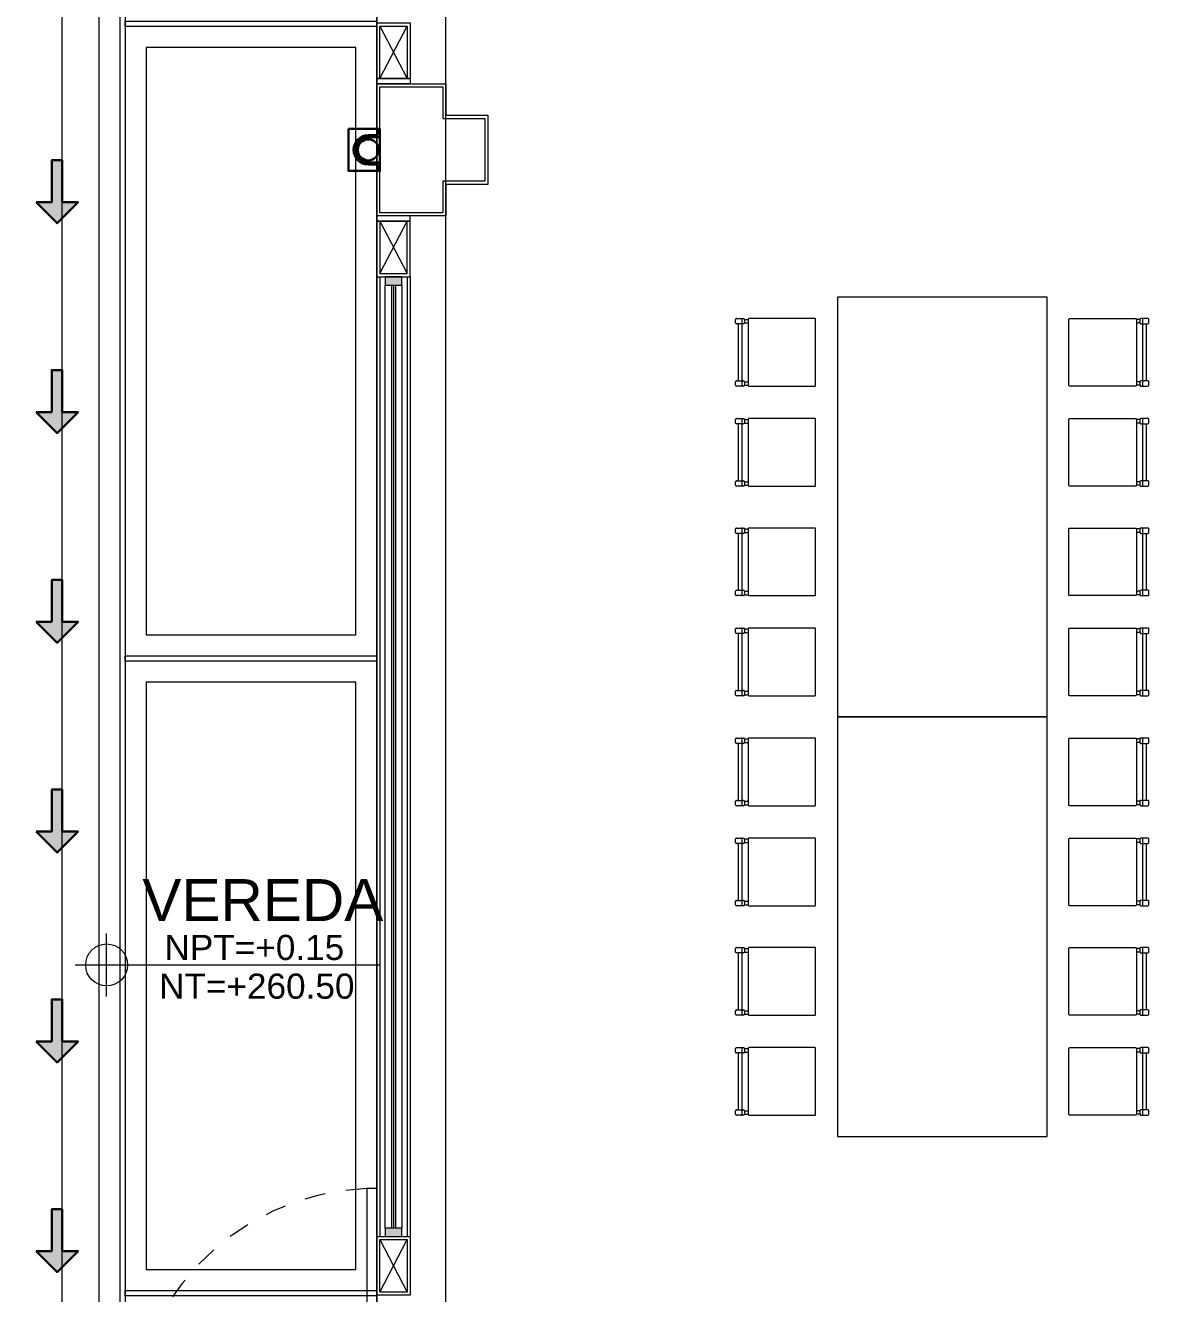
# Model space of a CAD drawing. Header units: metres. Extents: x 349075 to 349285, y 9281902 to 9282050.
# Drawn here: x 349133.6 to 349139.07, y 9281969.99 to 9281976.03 of the extents above; entities that cross this region are included whole.
import ezdxf

# ---------------------------------------------------------------- set-up
doc = ezdxf.new("R2010")
doc.units = ezdxf.units.M
doc.header["$LTSCALE"] = 0.25
doc.linetypes.add('ACAD_ISO03W100', pattern=[30, 12, -18])
doc.linetypes.add('HIDDEN', pattern=[0.375, 0.25, -0.125])
for name, color, linetype, lineweight in [('.', 7, 'Continuous', 0), ('0_ CUNETAS', 151, 'Continuous', 5), ('0_VANOS', 30, 'Continuous', 9), ('ARQ-FONDO', 253, 'CONTINUOUS', 9), ('CUNETAS-RED', 5, 'CONTINUOUS', 18)]:
    doc.layers.add(name, color=color, linetype=linetype, lineweight=lineweight)
doc.styles.add('Arial_1', font='arial.ttf', dxfattribs={"height": 0.15})

# ---------------------------------------------------------------- blocks, each defined once
blk = doc.blocks.new('*U3844')
at = {"layer": '.', "lineweight": 30}
h = blk.add_hatch(color=1, dxfattribs=at)
h.dxf.hatch_style = 1
h.paths.add_polyline_path([(-0.025, -0.05), (-0.1, -0.05), (0, -0.15), (0.1, -0.05), (0.025, -0.05), (0.025, 0.15), (-0.025, 0.15)])
at = {"layer": '0_ CUNETAS', "color": 1, "lineweight": 30}
blk.add_lwpolyline([(-0.1, -0.05), (-0.025, -0.05), (-0.025, 0.15), (0.025, 0.15), (0.025, -0.05), (0.1, -0.05), (0, -0.15)], close=True, dxfattribs=at)
blk = doc.blocks.new('*U3817')
at = {"layer": '0_ CUNETAS', "color": 0, "linetype": 'ByBlock', "lineweight": -2, "transparency": 16777216}
for p in [(0, 46), (0, 45), (0, 44), (0, 43), (0, 42), (0, 41)]:
    blk.add_blockref('*U3844', p, dxfattribs=at)
blk = doc.blocks.new('red drenaje')
at = {"layer": 'CUNETAS-RED', "lineweight": 0}
for p, q in [((-16.98, 70.0281), (-16.98, 13.0932)), ((-17.08, 69.9051), (-17.08, 13.6))]:
    blk.add_line(p, q, dxfattribs=at)
blk.add_lwpolyline([(-17.48, 69.9051), (-17.08, 69.9051), (-17.08, 13.0932), (-17.48, 13.0932), (-17.48, 69.9051)], dxfattribs=at)
blk.add_blockref('*U3817', (-17.2796, 11.2374, 684.9178), dxfattribs=at)
blk = doc.blocks.new('*U1791')
at = {"linetype": 'Continuous', "lineweight": 0, "true_color": 0xbebebe}
for points in [[(3037.2524, 1360.5431), (3037.2124, 1360.5431), (3037.2124, 1360.4631), (3037.2524, 1360.4631)], [(3041.7874, 1360.5431), (3041.7474, 1360.5431), (3041.7474, 1360.4631), (3041.7874, 1360.4631)]]:
    blk.add_hatch(color=9, dxfattribs=at).paths.add_polyline_path(points)
at = {"layer": '0_VANOS', "linetype": 'Continuous'}
for p, q in [((3037.2524, 1360.5131), (3041.7474, 1360.5131)), ((3037.2524, 1360.5031), (3041.7474, 1360.5031)), ((3037.2524, 1360.4931), (3041.7474, 1360.4931))]:
    blk.add_line(p, q, dxfattribs=at)
for points in [[(3037.2124, 1360.5431), (3037.2124, 1360.4631), (3037.2524, 1360.4631), (3037.2524, 1360.5431)], [(3037.2524, 1360.5431), (3041.7474, 1360.5431), (3041.7474, 1360.4631), (3037.2524, 1360.4631)], [(3041.7474, 1360.5431), (3041.7474, 1360.4631), (3041.7874, 1360.4631), (3041.7874, 1360.5431)]]:
    blk.add_lwpolyline(points, close=True, dxfattribs=at)
blk = doc.blocks.new('00_PTA_ 01')
at = {"layer": 'ARQ-FONDO'}
for points in [[(1.97, 0.105), (0.99, 0.105), (0.99, 0.065), (1.97, 0.065)], [(0, 0), (0.035, 0), (0.035, 0.025), (0.01, 0.025), (0.01, 0.065), (0, 0.065)], [(1, 0), (1, 0.065), (0.99, 0.065), (0.99, 0.025), (0.965, 0.025), (0.965, 0)]]:
    blk.add_lwpolyline(points, close=True, dxfattribs=at)
at = {"layer": 'ARQ-FONDO', "linetype": 'ACAD_ISO03W100', "ltscale": 0.01}
blk.add_arc((0.9904, 0.0646), 0.9804, 2.3621, 179.9762, dxfattribs=at)
at = {"layer": 'ARQ-FONDO', "linetype": 'HIDDEN', "ltscale": 0.25}
blk.add_arc((0.99, 0.065), 0.98, 359.9999999999994, 1.2213e-12, dxfattribs=at)
blk = doc.blocks.new('feffef')
at = {"layer": 'ARQ-FONDO'}
for p, q in [((-4.8813, 5.295), (-4.8813, 5.312)), ((-4.8771, 5.3162), (-4.8432, 5.3162)), ((-4.8481, 5.2908), (-4.8771, 5.2908)), ((-4.8686, 5.2908), (-4.8686, 5.0194)), ((-4.8516, 5.3132), (-4.8516, 5.2937)), ((-4.8516, 5.2908), (-4.8516, 5.0194)), ((-4.8432, 5.2908), (-4.8479, 5.2908)), ((-4.8389, 5.312), (-4.8219, 5.312)), ((-4.8389, 5.312), (-4.8389, 5.295)), ((-4.8389, 5.295), (-4.8219, 5.295)), ((-2.9534, 5.312), (-2.9703, 5.312)), ((-2.9534, 5.295), (-2.9703, 5.295)), ((-2.9534, 5.312), (-2.9534, 5.295)), ((-2.9152, 5.3162), (-2.9491, 5.3162)), ((-2.9491, 5.2908), (-2.9444, 5.2908)), ((-2.9442, 5.2908), (-2.9152, 5.2908)), ((-2.9407, 5.3132), (-2.9407, 5.2937)), ((-2.9407, 5.2908), (-2.9407, 5.0194)), ((-2.9237, 5.2908), (-2.9237, 5.0194)), ((-2.911, 5.295), (-2.911, 5.312)), ((-4.8771, 5.0194), (-4.8432, 5.0194)), ((-2.9152, 5.0194), (-2.9491, 5.0194)), ((-4.8813, 4.9981), (-4.8813, 5.0151)), ((-4.8432, 4.9939), (-4.8771, 4.9939)), ((-4.8516, 5.0164), (-4.8516, 4.9969)), ((-4.8389, 5.0151), (-4.8219, 5.0151)), ((-4.8389, 5.0151), (-4.8389, 4.9981)), ((-4.8389, 4.9981), (-4.8219, 4.9981)), ((-2.9534, 5.0151), (-2.9703, 5.0151)), ((-2.9534, 4.9981), (-2.9703, 4.9981)), ((-2.9534, 5.0151), (-2.9534, 4.9981)), ((-2.9491, 4.9939), (-2.9152, 4.9939)), ((-2.9407, 5.0164), (-2.9407, 4.9969)), ((-2.911, 4.9981), (-2.911, 5.0151)), ((-4.8771, 4.8394), (-4.8432, 4.8394)), ((-2.9152, 4.8394), (-2.9491, 4.8394)), ((-4.8813, 4.8182), (-4.8813, 4.8351)), ((-4.8481, 4.8139), (-4.8771, 4.8139)), ((-4.8686, 4.8139), (-4.8686, 4.5425)), ((-4.8516, 4.8364), (-4.8516, 4.8169)), ((-4.8516, 4.8139), (-4.8516, 4.5425)), ((-4.8432, 4.8139), (-4.8479, 4.8139)), ((-4.8389, 4.8351), (-4.8219, 4.8351)), ((-4.8389, 4.8351), (-4.8389, 4.8182)), ((-4.8389, 4.8182), (-4.8219, 4.8182)), ((-2.9534, 4.8351), (-2.9703, 4.8351)), ((-2.9534, 4.8182), (-2.9703, 4.8182)), ((-2.9534, 4.8351), (-2.9534, 4.8182)), ((-2.9491, 4.8139), (-2.9444, 4.8139)), ((-2.9442, 4.8139), (-2.9152, 4.8139)), ((-2.9407, 4.8364), (-2.9407, 4.8169)), ((-2.9407, 4.8139), (-2.9407, 4.5425)), ((-2.9237, 4.8139), (-2.9237, 4.5425)), ((-2.911, 4.8182), (-2.911, 4.8351)), ((-4.8813, 4.5213), (-4.8813, 4.5383)), ((-4.8771, 4.5425), (-4.8432, 4.5425)), ((-4.8516, 4.5395), (-4.8516, 4.52)), ((-4.8389, 4.5383), (-4.8219, 4.5383)), ((-4.8389, 4.5383), (-4.8389, 4.5213)), ((-2.9534, 4.5383), (-2.9703, 4.5383)), ((-2.9534, 4.5383), (-2.9534, 4.5213)), ((-2.9152, 4.5425), (-2.9491, 4.5425)), ((-2.9407, 4.5395), (-2.9407, 4.52)), ((-2.911, 4.5213), (-2.911, 4.5383)), ((-4.8432, 4.5171), (-4.8771, 4.5171)), ((-4.8389, 4.5213), (-4.8219, 4.5213)), ((-2.9534, 4.5213), (-2.9703, 4.5213)), ((-2.9491, 4.5171), (-2.9152, 4.5171)), ((-4.8813, 4.2963), (-4.8813, 4.3132)), ((-4.8771, 4.3175), (-4.8432, 4.3175)), ((-4.8516, 4.3145), (-4.8516, 4.295)), ((-4.8389, 4.3132), (-4.8219, 4.3132)), ((-4.8389, 4.3132), (-4.8389, 4.2963)), ((-4.8389, 4.2963), (-4.8219, 4.2963)), ((-2.9534, 4.3132), (-2.9703, 4.3132)), ((-2.9534, 4.2963), (-2.9703, 4.2963)), ((-2.9534, 4.3132), (-2.9534, 4.2963)), ((-2.9152, 4.3175), (-2.9491, 4.3175)), ((-2.9407, 4.3145), (-2.9407, 4.295)), ((-2.911, 4.2963), (-2.911, 4.3132)), ((-4.8481, 4.292), (-4.8771, 4.292)), ((-4.8686, 4.292), (-4.8686, 4.0206)), ((-4.8516, 4.292), (-4.8516, 4.0206)), ((-4.8432, 4.292), (-4.8479, 4.292)), ((-2.9491, 4.292), (-2.9444, 4.292)), ((-2.9442, 4.292), (-2.9152, 4.292)), ((-2.9407, 4.292), (-2.9407, 4.0206)), ((-2.9237, 4.292), (-2.9237, 4.0206)), ((-4.8813, 3.9994), (-4.8813, 4.0164)), ((-4.8771, 4.0206), (-4.8432, 4.0206)), ((-4.8432, 3.9952), (-4.8771, 3.9952)), ((-4.8516, 4.0177), (-4.8516, 3.9982)), ((-4.8389, 4.0164), (-4.8219, 4.0164)), ((-4.8389, 4.0164), (-4.8389, 3.9994)), ((-4.8389, 3.9994), (-4.8219, 3.9994)), ((-2.9534, 4.0164), (-2.9703, 4.0164)), ((-2.9534, 3.9994), (-2.9703, 3.9994)), ((-2.9534, 4.0164), (-2.9534, 3.9994)), ((-2.9152, 4.0206), (-2.9491, 4.0206)), ((-2.9491, 3.9952), (-2.9152, 3.9952)), ((-2.9407, 4.0177), (-2.9407, 3.9982)), ((-2.911, 3.9994), (-2.911, 4.0164)), ((-4.8813, 3.8194), (-4.8813, 3.8364)), ((-4.8771, 3.8406), (-4.8432, 3.8406)), ((-4.8481, 3.8152), (-4.8771, 3.8152)), ((-4.8686, 3.8152), (-4.8686, 3.5438)), ((-4.8516, 3.8377), (-4.8516, 3.8182)), ((-4.8516, 3.8152), (-4.8516, 3.5438)), ((-4.8432, 3.8152), (-4.8479, 3.8152)), ((-4.8389, 3.8364), (-4.8219, 3.8364)), ((-4.8389, 3.8364), (-4.8389, 3.8194)), ((-4.8389, 3.8194), (-4.8219, 3.8194)), ((-2.9534, 3.8364), (-2.9703, 3.8364)), ((-2.9534, 3.8194), (-2.9703, 3.8194)), ((-2.9534, 3.8364), (-2.9534, 3.8194)), ((-2.9152, 3.8406), (-2.9491, 3.8406)), ((-2.9491, 3.8152), (-2.9444, 3.8152)), ((-2.9442, 3.8152), (-2.9152, 3.8152)), ((-2.9407, 3.8377), (-2.9407, 3.8182)), ((-2.9407, 3.8152), (-2.9407, 3.5438)), ((-2.9237, 3.8152), (-2.9237, 3.5438)), ((-2.911, 3.8194), (-2.911, 3.8364)), ((-4.8813, 3.5226), (-4.8813, 3.5396)), ((-4.8771, 3.5438), (-4.8432, 3.5438)), ((-4.8432, 3.5183), (-4.8771, 3.5183)), ((-4.8516, 3.5408), (-4.8516, 3.5213)), ((-4.8389, 3.5396), (-4.8219, 3.5396)), ((-4.8389, 3.5396), (-4.8389, 3.5226)), ((-4.8389, 3.5226), (-4.8219, 3.5226)), ((-2.9534, 3.5396), (-2.9703, 3.5396)), ((-2.9534, 3.5226), (-2.9703, 3.5226)), ((-2.9534, 3.5396), (-2.9534, 3.5226)), ((-2.9152, 3.5438), (-2.9491, 3.5438)), ((-2.9491, 3.5183), (-2.9152, 3.5183)), ((-2.9407, 3.5408), (-2.9407, 3.5213)), ((-2.911, 3.5226), (-2.911, 3.5396)), ((-4.8813, 3.295), (-4.8813, 3.312)), ((-4.8771, 3.3162), (-4.8432, 3.3162)), ((-4.8481, 3.2908), (-4.8771, 3.2908)), ((-4.8686, 3.2908), (-4.8686, 3.0194)), ((-4.8516, 3.3132), (-4.8516, 3.2937)), ((-4.8516, 3.2908), (-4.8516, 3.0194)), ((-4.8432, 3.2908), (-4.8479, 3.2908)), ((-4.8389, 3.312), (-4.8219, 3.312)), ((-4.8389, 3.312), (-4.8389, 3.295)), ((-4.8389, 3.295), (-4.8219, 3.295)), ((-2.9534, 3.312), (-2.9703, 3.312)), ((-2.9534, 3.295), (-2.9703, 3.295)), ((-2.9534, 3.312), (-2.9534, 3.295)), ((-2.9152, 3.3162), (-2.9491, 3.3162)), ((-2.9491, 3.2908), (-2.9444, 3.2908)), ((-2.9442, 3.2908), (-2.9152, 3.2908)), ((-2.9407, 3.3132), (-2.9407, 3.2937)), ((-2.9407, 3.2908), (-2.9407, 3.0194)), ((-2.9237, 3.2908), (-2.9237, 3.0194)), ((-2.911, 3.295), (-2.911, 3.312)), ((-4.8813, 2.9981), (-4.8813, 3.0151)), ((-4.8771, 3.0194), (-4.8432, 3.0194)), ((-4.8432, 2.9939), (-4.8771, 2.9939)), ((-4.8516, 3.0164), (-4.8516, 2.9969)), ((-4.8389, 3.0151), (-4.8219, 3.0151)), ((-4.8389, 3.0151), (-4.8389, 2.9981)), ((-4.8389, 2.9981), (-4.8219, 2.9981)), ((-2.9534, 3.0151), (-2.9703, 3.0151)), ((-2.9534, 2.9981), (-2.9703, 2.9981)), ((-2.9534, 3.0151), (-2.9534, 2.9981)), ((-2.9152, 3.0194), (-2.9491, 3.0194)), ((-2.9491, 2.9939), (-2.9152, 2.9939)), ((-2.9407, 3.0164), (-2.9407, 2.9969)), ((-2.911, 2.9981), (-2.911, 3.0151)), ((-4.8813, 2.8182), (-4.8813, 2.8351)), ((-4.8771, 2.8394), (-4.8432, 2.8394)), ((-4.8481, 2.8139), (-4.8771, 2.8139)), ((-4.8686, 2.8139), (-4.8686, 2.5425)), ((-4.8516, 2.8364), (-4.8516, 2.8169)), ((-4.8516, 2.8139), (-4.8516, 2.5425)), ((-4.8432, 2.8139), (-4.8479, 2.8139)), ((-4.8389, 2.8351), (-4.8219, 2.8351)), ((-4.8389, 2.8351), (-4.8389, 2.8182)), ((-4.8389, 2.8182), (-4.8219, 2.8182)), ((-2.9534, 2.8351), (-2.9703, 2.8351)), ((-2.9534, 2.8182), (-2.9703, 2.8182)), ((-2.9534, 2.8351), (-2.9534, 2.8182)), ((-2.9152, 2.8394), (-2.9491, 2.8394)), ((-2.9491, 2.8139), (-2.9444, 2.8139)), ((-2.9442, 2.8139), (-2.9152, 2.8139)), ((-2.9407, 2.8364), (-2.9407, 2.8169)), ((-2.9407, 2.8139), (-2.9407, 2.5425)), ((-2.9237, 2.8139), (-2.9237, 2.5425)), ((-2.911, 2.8182), (-2.911, 2.8351)), ((-4.8771, 2.5425), (-4.8432, 2.5425)), ((-4.8516, 2.5395), (-4.8516, 2.52)), ((-2.9152, 2.5425), (-2.9491, 2.5425)), ((-2.9407, 2.5395), (-2.9407, 2.52)), ((-4.8813, 2.5213), (-4.8813, 2.5383)), ((-4.8432, 2.5171), (-4.8771, 2.5171)), ((-4.8389, 2.5383), (-4.8219, 2.5383)), ((-4.8389, 2.5383), (-4.8389, 2.5213)), ((-4.8389, 2.5213), (-4.8219, 2.5213)), ((-2.9534, 2.5383), (-2.9703, 2.5383)), ((-2.9534, 2.5213), (-2.9703, 2.5213)), ((-2.9534, 2.5383), (-2.9534, 2.5213)), ((-2.9491, 2.5171), (-2.9152, 2.5171)), ((-2.911, 2.5213), (-2.911, 2.5383)), ((-4.8813, 2.2963), (-4.8813, 2.3132)), ((-4.8771, 2.3175), (-4.8432, 2.3175)), ((-4.8516, 2.3145), (-4.8516, 2.295)), ((-4.8389, 2.3132), (-4.8219, 2.3132)), ((-4.8389, 2.3132), (-4.8389, 2.2963)), ((-2.9534, 2.3132), (-2.9703, 2.3132)), ((-2.9534, 2.3132), (-2.9534, 2.2963)), ((-2.9152, 2.3175), (-2.9491, 2.3175)), ((-2.9407, 2.3145), (-2.9407, 2.295)), ((-2.911, 2.2963), (-2.911, 2.3132)), ((-4.8481, 2.292), (-4.8771, 2.292)), ((-4.8686, 2.292), (-4.8686, 2.0206)), ((-4.8516, 2.292), (-4.8516, 2.0206)), ((-4.8432, 2.292), (-4.8479, 2.292)), ((-4.8389, 2.2963), (-4.8219, 2.2963)), ((-2.9534, 2.2963), (-2.9703, 2.2963)), ((-2.9491, 2.292), (-2.9444, 2.292)), ((-2.9442, 2.292), (-2.9152, 2.292)), ((-2.9407, 2.292), (-2.9407, 2.0206)), ((-2.9237, 2.292), (-2.9237, 2.0206)), ((-4.8813, 1.9994), (-4.8813, 2.0164)), ((-4.8771, 2.0206), (-4.8432, 2.0206)), ((-4.8432, 1.9952), (-4.8771, 1.9952)), ((-4.8516, 2.0177), (-4.8516, 1.9982)), ((-4.8389, 2.0164), (-4.8219, 2.0164)), ((-4.8389, 2.0164), (-4.8389, 1.9994)), ((-4.8389, 1.9994), (-4.8219, 1.9994)), ((-2.9534, 2.0164), (-2.9703, 2.0164)), ((-2.9534, 1.9994), (-2.9703, 1.9994)), ((-2.9534, 2.0164), (-2.9534, 1.9994)), ((-2.9152, 2.0206), (-2.9491, 2.0206)), ((-2.9491, 1.9952), (-2.9152, 1.9952)), ((-2.9407, 2.0177), (-2.9407, 1.9982)), ((-2.911, 1.9994), (-2.911, 2.0164)), ((-4.8813, 1.8194), (-4.8813, 1.8364)), ((-4.8771, 1.8406), (-4.8432, 1.8406)), ((-4.8481, 1.8152), (-4.8771, 1.8152)), ((-4.8686, 1.8152), (-4.8686, 1.5438)), ((-4.8516, 1.8377), (-4.8516, 1.8182)), ((-4.8516, 1.8152), (-4.8516, 1.5438)), ((-4.8432, 1.8152), (-4.8479, 1.8152)), ((-4.8389, 1.8364), (-4.8219, 1.8364)), ((-4.8389, 1.8364), (-4.8389, 1.8194)), ((-4.8389, 1.8194), (-4.8219, 1.8194)), ((-2.9534, 1.8364), (-2.9703, 1.8364)), ((-2.9534, 1.8194), (-2.9703, 1.8194)), ((-2.9534, 1.8364), (-2.9534, 1.8194)), ((-2.9152, 1.8406), (-2.9491, 1.8406)), ((-2.9491, 1.8152), (-2.9444, 1.8152)), ((-2.9442, 1.8152), (-2.9152, 1.8152)), ((-2.9407, 1.8377), (-2.9407, 1.8182)), ((-2.9407, 1.8152), (-2.9407, 1.5438)), ((-2.9237, 1.8152), (-2.9237, 1.5438)), ((-2.911, 1.8194), (-2.911, 1.8364)), ((-4.8813, 1.5226), (-4.8813, 1.5396)), ((-4.8771, 1.5438), (-4.8432, 1.5438)), ((-4.8432, 1.5183), (-4.8771, 1.5183)), ((-4.8516, 1.5408), (-4.8516, 1.5213)), ((-4.8389, 1.5396), (-4.8219, 1.5396)), ((-4.8389, 1.5396), (-4.8389, 1.5226)), ((-4.8389, 1.5226), (-4.8219, 1.5226)), ((-2.9534, 1.5396), (-2.9703, 1.5396)), ((-2.9534, 1.5226), (-2.9703, 1.5226)), ((-2.9534, 1.5396), (-2.9534, 1.5226)), ((-2.9152, 1.5438), (-2.9491, 1.5438)), ((-2.9491, 1.5183), (-2.9152, 1.5183)), ((-2.9407, 1.5408), (-2.9407, 1.5213)), ((-2.911, 1.5226), (-2.911, 1.5396))]:
    blk.add_line(p, q, dxfattribs=at)
for points in [[(-3.3961, 3.4173), (-3.3961, 5.4173), (-4.3961, 5.4173), (-4.3961, 3.4173)], [(-3.3961, 1.4173), (-3.3961, 3.4173), (-4.3961, 3.4173), (-4.3961, 1.4173)]]:
    blk.add_lwpolyline(points, close=True, dxfattribs=at)
for points in [[(-4.5039, 5.3162), (-4.8177, 5.3162, 0.414214), (-4.8219, 5.312), (-4.8219, 4.9981, 0.414214), (-4.8177, 4.9939), (-4.5039, 4.9939, 0.414214), (-4.4997, 4.9981), (-4.4997, 5.312, 0.414214)], [(-3.2884, 5.3162), (-2.9746, 5.3162, -0.414214), (-2.9703, 5.312), (-2.9703, 4.9981, -0.414214), (-2.9746, 4.9939), (-3.2884, 4.9939, -0.414214), (-3.2926, 4.9981), (-3.2926, 5.312, -0.414214)], [(-4.5039, 4.8394), (-4.8177, 4.8394, 0.414214), (-4.8219, 4.8351), (-4.8219, 4.5213, 0.414214), (-4.8177, 4.5171), (-4.5039, 4.5171, 0.414214), (-4.4997, 4.5213), (-4.4997, 4.8351, 0.414214)], [(-3.2884, 4.8394), (-2.9746, 4.8394, -0.414214), (-2.9703, 4.8351), (-2.9703, 4.5213, -0.414214), (-2.9746, 4.5171), (-3.2884, 4.5171, -0.414214), (-3.2926, 4.5213), (-3.2926, 4.8351, -0.414214)], [(-4.5039, 4.3175), (-4.8177, 4.3175, 0.414214), (-4.8219, 4.3132), (-4.8219, 3.9994, 0.414214), (-4.8177, 3.9952), (-4.5039, 3.9952, 0.414214), (-4.4997, 3.9994), (-4.4997, 4.3132, 0.414214)], [(-3.2884, 4.3175), (-2.9746, 4.3175, -0.414214), (-2.9703, 4.3132), (-2.9703, 3.9994, -0.414214), (-2.9746, 3.9952), (-3.2884, 3.9952, -0.414214), (-3.2926, 3.9994), (-3.2926, 4.3132, -0.414214)], [(-4.5039, 3.8406), (-4.8177, 3.8406, 0.414214), (-4.8219, 3.8364), (-4.8219, 3.5226, 0.414214), (-4.8177, 3.5183), (-4.5039, 3.5183, 0.414214), (-4.4997, 3.5226), (-4.4997, 3.8364, 0.414214)], [(-3.2884, 3.8406), (-2.9746, 3.8406, -0.414214), (-2.9703, 3.8364), (-2.9703, 3.5226, -0.414214), (-2.9746, 3.5183), (-3.2884, 3.5183, -0.414214), (-3.2926, 3.5226), (-3.2926, 3.8364, -0.414214)], [(-4.5039, 3.3162), (-4.8177, 3.3162, 0.414214), (-4.8219, 3.312), (-4.8219, 2.9981, 0.414214), (-4.8177, 2.9939), (-4.5039, 2.9939, 0.414214), (-4.4997, 2.9981), (-4.4997, 3.312, 0.414214)], [(-3.2884, 3.3162), (-2.9746, 3.3162, -0.414214), (-2.9703, 3.312), (-2.9703, 2.9981, -0.414214), (-2.9746, 2.9939), (-3.2884, 2.9939, -0.414214), (-3.2926, 2.9981), (-3.2926, 3.312, -0.414214)], [(-4.5039, 2.8394), (-4.8177, 2.8394, 0.414214), (-4.8219, 2.8351), (-4.8219, 2.5213, 0.414214), (-4.8177, 2.5171), (-4.5039, 2.5171, 0.414214), (-4.4997, 2.5213), (-4.4997, 2.8351, 0.414214)], [(-3.2884, 2.8394), (-2.9746, 2.8394, -0.414214), (-2.9703, 2.8351), (-2.9703, 2.5213, -0.414214), (-2.9746, 2.5171), (-3.2884, 2.5171, -0.414214), (-3.2926, 2.5213), (-3.2926, 2.8351, -0.414214)], [(-4.5039, 2.3175), (-4.8177, 2.3175, 0.414214), (-4.8219, 2.3132), (-4.8219, 1.9994, 0.414214), (-4.8177, 1.9952), (-4.5039, 1.9952, 0.414214), (-4.4997, 1.9994), (-4.4997, 2.3132, 0.414214)], [(-3.2884, 2.3175), (-2.9746, 2.3175, -0.414214), (-2.9703, 2.3132), (-2.9703, 1.9994, -0.414214), (-2.9746, 1.9952), (-3.2884, 1.9952, -0.414214), (-3.2926, 1.9994), (-3.2926, 2.3132, -0.414214)], [(-4.5039, 1.8406), (-4.8177, 1.8406, 0.414214), (-4.8219, 1.8364), (-4.8219, 1.5226, 0.414214), (-4.8177, 1.5183), (-4.5039, 1.5183, 0.414214), (-4.4997, 1.5226), (-4.4997, 1.8364, 0.414214)], [(-3.2884, 1.8406), (-2.9746, 1.8406, -0.414214), (-2.9703, 1.8364), (-2.9703, 1.5226, -0.414214), (-2.9746, 1.5183), (-3.2884, 1.5183, -0.414214), (-3.2926, 1.5226), (-3.2926, 1.8364, -0.414214)]]:
    blk.add_lwpolyline(points, format="xyb", close=True, dxfattribs=at)
for centre, radius, start, end in [((-4.8771, 5.312), 0.00424, 89.99967, 179.99967), ((-4.8771, 5.295), 0.00424, 179.99967, 269.99967), ((-4.8546, 5.3132), 0.00297, 359.99967, 89.99967), ((-4.8546, 5.2937), 0.00297, 269.99967, 359.99967), ((-4.8432, 5.312), 0.00424, 359.99967, 89.99967), ((-4.8432, 5.295), 0.00424, 269.99967, 359.99967), ((-2.9491, 5.312), 0.00424, 90.00033, 180.00033), ((-2.9491, 5.295), 0.00424, 180.00033, 270.00033), ((-2.9377, 5.3132), 0.00297, 90.00033, 180.00033), ((-2.9377, 5.2937), 0.00297, 180.00033, 270.00033), ((-2.9152, 5.312), 0.00424, 0.00033, 90.00033), ((-2.9152, 5.295), 0.00424, 270.00033, 0.00033), ((-4.8771, 5.0151), 0.00424, 89.99967, 179.99967), ((-4.8546, 5.0164), 0.00297, 359.99967, 89.99967), ((-4.8432, 5.0151), 0.00424, 359.99967, 89.99967), ((-2.9491, 5.0151), 0.00424, 90.00033, 180.00033), ((-2.9377, 5.0164), 0.00297, 90.00033, 180.00033), ((-2.9152, 5.0151), 0.00424, 0.00033, 90.00033), ((-4.8771, 4.9981), 0.00424, 179.99967, 269.99967), ((-4.8546, 4.9969), 0.00297, 269.99967, 359.99967), ((-4.8432, 4.9981), 0.00424, 269.99967, 359.99967), ((-2.9491, 4.9981), 0.00424, 180.00033, 270.00033), ((-2.9377, 4.9969), 0.00297, 180.00033, 270.00033), ((-2.9152, 4.9981), 0.00424, 270.00033, 0.00033), ((-4.8771, 4.8351), 0.00424, 89.99967, 179.99967), ((-4.8546, 4.8364), 0.00297, 359.99967, 89.99967), ((-4.8432, 4.8351), 0.00424, 359.99967, 89.99967), ((-2.9491, 4.8351), 0.00424, 90.00033, 180.00033), ((-2.9377, 4.8364), 0.00297, 90.00033, 180.00033), ((-2.9152, 4.8351), 0.00424, 0.00033, 90.00033), ((-4.8771, 4.8182), 0.00424, 179.99967, 269.99967), ((-4.8546, 4.8169), 0.00297, 269.99967, 359.99967), ((-4.8432, 4.8182), 0.00424, 269.99967, 359.99967), ((-2.9491, 4.8182), 0.00424, 180.00033, 270.00033), ((-2.9377, 4.8169), 0.00297, 180.00033, 270.00033), ((-2.9152, 4.8182), 0.00424, 270.00033, 0.00033), ((-4.8771, 4.5383), 0.00424, 89.99967, 179.99967), ((-4.8546, 4.5395), 0.00297, 359.99967, 89.99967), ((-4.8432, 4.5383), 0.00424, 359.99967, 89.99967), ((-2.9491, 4.5383), 0.00424, 90.00033, 180.00033), ((-2.9377, 4.5395), 0.00297, 90.00033, 180.00033), ((-2.9152, 4.5383), 0.00424, 0.00033, 90.00033), ((-4.8771, 4.5213), 0.00424, 179.99967, 269.99967), ((-4.8546, 4.52), 0.00297, 269.99967, 359.99967), ((-4.8432, 4.5213), 0.00424, 269.99967, 359.99967), ((-2.9491, 4.5213), 0.00424, 180.00033, 270.00033), ((-2.9377, 4.52), 0.00297, 180.00033, 270.00033), ((-2.9152, 4.5213), 0.00424, 270.00033, 0.00033), ((-4.8771, 4.3132), 0.00424, 89.99967, 179.99967), ((-4.8771, 4.2963), 0.00424, 179.99967, 269.99967), ((-4.8546, 4.3145), 0.00297, 359.99967, 89.99967), ((-4.8546, 4.295), 0.00297, 269.99967, 359.99967), ((-4.8432, 4.3132), 0.00424, 359.99967, 89.99967), ((-4.8432, 4.2963), 0.00424, 269.99967, 359.99967), ((-2.9491, 4.3132), 0.00424, 90.00033, 180.00033), ((-2.9491, 4.2963), 0.00424, 180.00033, 270.00033), ((-2.9377, 4.3145), 0.00297, 90.00033, 180.00033), ((-2.9377, 4.295), 0.00297, 180.00033, 270.00033), ((-2.9152, 4.3132), 0.00424, 0.00033, 90.00033), ((-2.9152, 4.2963), 0.00424, 270.00033, 0.00033), ((-4.8771, 4.0164), 0.00424, 89.99967, 179.99967), ((-4.8771, 3.9994), 0.00424, 179.99967, 269.99967), ((-4.8546, 4.0177), 0.00297, 359.99967, 89.99967), ((-4.8546, 3.9982), 0.00297, 269.99967, 359.99967), ((-4.8432, 4.0164), 0.00424, 359.99967, 89.99967), ((-4.8432, 3.9994), 0.00424, 269.99967, 359.99967), ((-2.9491, 4.0164), 0.00424, 90.00033, 180.00033), ((-2.9491, 3.9994), 0.00424, 180.00033, 270.00033), ((-2.9377, 4.0177), 0.00297, 90.00033, 180.00033), ((-2.9377, 3.9982), 0.00297, 180.00033, 270.00033), ((-2.9152, 4.0164), 0.00424, 0.00033, 90.00033), ((-2.9152, 3.9994), 0.00424, 270.00033, 0.00033), ((-4.8771, 3.8364), 0.00424, 89.99967, 179.99967), ((-4.8771, 3.8194), 0.00424, 179.99967, 269.99967), ((-4.8546, 3.8377), 0.00297, 359.99967, 89.99967), ((-4.8546, 3.8182), 0.00297, 269.99967, 359.99967), ((-4.8432, 3.8364), 0.00424, 359.99967, 89.99967), ((-4.8432, 3.8194), 0.00424, 269.99967, 359.99967), ((-2.9491, 3.8364), 0.00424, 90.00033, 180.00033), ((-2.9491, 3.8194), 0.00424, 180.00033, 270.00033), ((-2.9377, 3.8377), 0.00297, 90.00033, 180.00033), ((-2.9377, 3.8182), 0.00297, 180.00033, 270.00033), ((-2.9152, 3.8364), 0.00424, 0.00033, 90.00033), ((-2.9152, 3.8194), 0.00424, 270.00033, 0.00033), ((-4.8771, 3.5396), 0.00424, 89.99967, 179.99967), ((-4.8771, 3.5226), 0.00424, 179.99967, 269.99967), ((-4.8546, 3.5408), 0.00297, 359.99967, 89.99967), ((-4.8546, 3.5213), 0.00297, 269.99967, 359.99967), ((-4.8432, 3.5396), 0.00424, 359.99967, 89.99967), ((-4.8432, 3.5226), 0.00424, 269.99967, 359.99967), ((-2.9491, 3.5396), 0.00424, 90.00033, 180.00033), ((-2.9491, 3.5226), 0.00424, 180.00033, 270.00033), ((-2.9377, 3.5408), 0.00297, 90.00033, 180.00033), ((-2.9377, 3.5213), 0.00297, 180.00033, 270.00033), ((-2.9152, 3.5396), 0.00424, 0.00033, 90.00033), ((-2.9152, 3.5226), 0.00424, 270.00033, 0.00033), ((-4.8771, 3.312), 0.00424, 89.99967, 179.99967), ((-4.8771, 3.295), 0.00424, 179.99967, 269.99967), ((-4.8546, 3.3132), 0.00297, 359.99967, 89.99967), ((-4.8546, 3.2937), 0.00297, 269.99967, 359.99967), ((-4.8432, 3.312), 0.00424, 359.99967, 89.99967), ((-4.8432, 3.295), 0.00424, 269.99967, 359.99967), ((-2.9491, 3.312), 0.00424, 90.00033, 180.00033), ((-2.9491, 3.295), 0.00424, 180.00033, 270.00033), ((-2.9377, 3.3132), 0.00297, 90.00033, 180.00033), ((-2.9377, 3.2937), 0.00297, 180.00033, 270.00033), ((-2.9152, 3.312), 0.00424, 0.00033, 90.00033), ((-2.9152, 3.295), 0.00424, 270.00033, 0.00033), ((-4.8771, 3.0151), 0.00424, 89.99967, 179.99967), ((-4.8771, 2.9981), 0.00424, 179.99967, 269.99967), ((-4.8546, 3.0164), 0.00297, 359.99967, 89.99967), ((-4.8546, 2.9969), 0.00297, 269.99967, 359.99967), ((-4.8432, 3.0151), 0.00424, 359.99967, 89.99967), ((-4.8432, 2.9981), 0.00424, 269.99967, 359.99967), ((-2.9491, 3.0151), 0.00424, 90.00033, 180.00033), ((-2.9491, 2.9981), 0.00424, 180.00033, 270.00033), ((-2.9377, 3.0164), 0.00297, 90.00033, 180.00033), ((-2.9377, 2.9969), 0.00297, 180.00033, 270.00033), ((-2.9152, 3.0151), 0.00424, 0.00033, 90.00033), ((-2.9152, 2.9981), 0.00424, 270.00033, 0.00033), ((-4.8771, 2.8351), 0.00424, 89.99967, 179.99967), ((-4.8771, 2.8182), 0.00424, 179.99967, 269.99967), ((-4.8546, 2.8364), 0.00297, 359.99967, 89.99967), ((-4.8546, 2.8169), 0.00297, 269.99967, 359.99967), ((-4.8432, 2.8351), 0.00424, 359.99967, 89.99967), ((-4.8432, 2.8182), 0.00424, 269.99967, 359.99967), ((-2.9491, 2.8351), 0.00424, 90.00033, 180.00033), ((-2.9491, 2.8182), 0.00424, 180.00033, 270.00033), ((-2.9377, 2.8364), 0.00297, 90.00033, 180.00033), ((-2.9377, 2.8169), 0.00297, 180.00033, 270.00033), ((-2.9152, 2.8351), 0.00424, 0.00033, 90.00033), ((-2.9152, 2.8182), 0.00424, 270.00033, 0.00033), ((-4.8771, 2.5383), 0.00424, 89.99967, 179.99967), ((-4.8546, 2.5395), 0.00297, 359.99967, 89.99967), ((-4.8432, 2.5383), 0.00424, 359.99967, 89.99967), ((-2.9491, 2.5383), 0.00424, 90.00033, 180.00033), ((-2.9377, 2.5395), 0.00297, 90.00033, 180.00033), ((-2.9152, 2.5383), 0.00424, 0.00033, 90.00033), ((-4.8771, 2.5213), 0.00424, 179.99967, 269.99967), ((-4.8546, 2.52), 0.00297, 269.99967, 359.99967), ((-4.8432, 2.5213), 0.00424, 269.99967, 359.99967), ((-2.9491, 2.5213), 0.00424, 180.00033, 270.00033), ((-2.9377, 2.52), 0.00297, 180.00033, 270.00033), ((-2.9152, 2.5213), 0.00424, 270.00033, 0.00033), ((-4.8771, 2.3132), 0.00424, 89.99967, 179.99967), ((-4.8546, 2.3145), 0.00297, 359.99967, 89.99967), ((-4.8432, 2.3132), 0.00424, 359.99967, 89.99967), ((-2.9491, 2.3132), 0.00424, 90.00033, 180.00033), ((-2.9377, 2.3145), 0.00297, 90.00033, 180.00033), ((-2.9152, 2.3132), 0.00424, 0.00033, 90.00033), ((-4.8771, 2.2963), 0.00424, 179.99967, 269.99967), ((-4.8546, 2.295), 0.00297, 269.99967, 359.99967), ((-4.8432, 2.2963), 0.00424, 269.99967, 359.99967), ((-2.9491, 2.2963), 0.00424, 180.00033, 270.00033), ((-2.9377, 2.295), 0.00297, 180.00033, 270.00033), ((-2.9152, 2.2963), 0.00424, 270.00033, 0.00033), ((-4.8771, 2.0164), 0.00424, 89.99967, 179.99967), ((-4.8771, 1.9994), 0.00424, 179.99967, 269.99967), ((-4.8546, 2.0177), 0.00297, 359.99967, 89.99967), ((-4.8546, 1.9982), 0.00297, 269.99967, 359.99967), ((-4.8432, 2.0164), 0.00424, 359.99967, 89.99967), ((-4.8432, 1.9994), 0.00424, 269.99967, 359.99967), ((-2.9491, 2.0164), 0.00424, 90.00033, 180.00033), ((-2.9491, 1.9994), 0.00424, 180.00033, 270.00033), ((-2.9377, 2.0177), 0.00297, 90.00033, 180.00033), ((-2.9377, 1.9982), 0.00297, 180.00033, 270.00033), ((-2.9152, 2.0164), 0.00424, 0.00033, 90.00033), ((-2.9152, 1.9994), 0.00424, 270.00033, 0.00033), ((-4.8771, 1.8364), 0.00424, 89.99967, 179.99967), ((-4.8771, 1.8194), 0.00424, 179.99967, 269.99967), ((-4.8546, 1.8377), 0.00297, 359.99967, 89.99967), ((-4.8546, 1.8182), 0.00297, 269.99967, 359.99967), ((-4.8432, 1.8364), 0.00424, 359.99967, 89.99967), ((-4.8432, 1.8194), 0.00424, 269.99967, 359.99967), ((-2.9491, 1.8364), 0.00424, 90.00033, 180.00033), ((-2.9491, 1.8194), 0.00424, 180.00033, 270.00033), ((-2.9377, 1.8377), 0.00297, 90.00033, 180.00033), ((-2.9377, 1.8182), 0.00297, 180.00033, 270.00033), ((-2.9152, 1.8364), 0.00424, 0.00033, 90.00033), ((-2.9152, 1.8194), 0.00424, 270.00033, 0.00033), ((-4.8771, 1.5396), 0.00424, 89.99967, 179.99967), ((-4.8771, 1.5226), 0.00424, 179.99967, 269.99967), ((-4.8546, 1.5408), 0.00297, 359.99967, 89.99967), ((-4.8546, 1.5213), 0.00297, 269.99967, 359.99967), ((-4.8432, 1.5396), 0.00424, 359.99967, 89.99967), ((-4.8432, 1.5226), 0.00424, 269.99967, 359.99967), ((-2.9491, 1.5396), 0.00424, 90.00033, 180.00033), ((-2.9491, 1.5226), 0.00424, 180.00033, 270.00033), ((-2.9377, 1.5408), 0.00297, 90.00033, 180.00033), ((-2.9377, 1.5213), 0.00297, 180.00033, 270.00033), ((-2.9152, 1.5396), 0.00424, 0.00033, 90.00033), ((-2.9152, 1.5226), 0.00424, 270.00033, 0.00033)]:
    blk.add_arc(centre, radius, start, end, dxfattribs=at)
blk = doc.blocks.new('montante')
at = {"layer": 'ARQ-FONDO', "lineweight": 30}
for p, q in [((0, 0.07), (0.0455, 0.07)), ((0.0455, 0.07), (0.0455, 0.095)), ((0, 0.06), (0.0555, 0.06)), ((0, -0.06), (0.0555, -0.06)), ((0, -0.07), (0.0455, -0.07)), ((0.0455, -0.07), (0.0455, -0.095))]:
    blk.add_line(p, q, dxfattribs=at)
blk.add_lwpolyline([(-0.0945, 0.1), (-0.0945, -0.1), (0.0555, -0.1), (0.0555, 0.1)], close=True, dxfattribs=at)
blk.add_circle((0, 0), 0.05, dxfattribs=at)
for centre, radius, start, end in [((0, 0), 0.07, 90, 270), ((0.0505, 0.095), 0.005, 0, 180), ((0, 0), 0.06, 90, 270), ((0.0505, -0.095), 0.005, 180, 0)]:
    blk.add_arc(centre, radius, start, end, dxfattribs=at)
blk = doc.blocks.new('bloque sum pg')
at = {"layer": 'ARQ-FONDO'}
for p, q in [((-15.815, -12.675, -705.4664), (-15.685, -12.925, -705.4664)), ((-15.815, -12.925, -705.4664), (-15.685, -12.675, -705.4664)), ((-15.815, -13.855, -1410.9328), (-15.685, -13.605, -1410.9328)), ((-15.815, -13.605, -1410.9328), (-15.685, -13.855, -1410.9328)), ((-15.83, -13.87, -726.015), (-15.83, -18.445, -20.5486)), ((-15.815, -13.87, -726.015), (-15.815, -18.445, -20.5486)), ((-15.685, -13.87, -726.015), (-15.685, -18.445, -20.5486)), ((-15.67, -13.87, -726.015), (-15.67, -18.445, -20.5486)), ((-15.815, -18.46, -1410.9328), (-15.685, -18.71, -1410.9328)), ((-15.815, -18.71, -1410.9328), (-15.685, -18.46, -1410.9328))]:
    blk.add_line(p, q, dxfattribs=at)
at = {"layer": 'ARQ-FONDO', "ltscale": 0.7}
blk.add_lwpolyline([(-17.33, 0), (0, 0), (0, -32.33), (-17.33, -32.33)], close=True, dxfattribs=at)
at = {"layer": 'ARQ-FONDO', "ltscale": 0.7, "elevation": -705.4664}
blk.add_lwpolyline([(-15.5, -2.1297), (-15.83, -2.1297), (-15.83, -30.2003), (-15.5, -30.2003)], close=True, dxfattribs=at)
at = {"layer": 'ARQ-FONDO'}
for points, elevation in [([(-15.83, -12.925), (-15.83, -12.66), (-15.67, -12.66), (-15.67, -12.925)], 0), ([(-15.815, -12.925), (-15.815, -12.675), (-15.685, -12.675), (-15.685, -12.925)], 0), ([(-15.83, -12.95), (-15.83, -12.925), (-15.67, -12.925), (-15.67, -12.95)], 0), ([(-15.5, -13.1), (-15.3, -13.1), (-15.3, -13.43), (-15.5, -13.43), (-15.5, -13.58), (-15.83, -13.58), (-15.83, -12.95), (-15.5, -12.95)], -1410.9328), ([(-15.515, -13.115), (-15.315, -13.115), (-15.315, -13.415), (-15.515, -13.415), (-15.515, -13.565), (-15.815, -13.565), (-15.815, -12.965), (-15.515, -12.965)], -1410.9328), ([(-15.83, -13.58), (-15.83, -13.605), (-15.67, -13.605), (-15.67, -13.58)], -705.4664), ([(-15.83, -13.605), (-15.83, -13.87), (-15.67, -13.87), (-15.67, -13.605)], -705.4664), ([(-15.815, -13.605), (-15.815, -13.855), (-15.685, -13.855), (-15.685, -13.605)], -705.4664), ([(-15.83, -18.725), (-15.83, -18.445), (-15.67, -18.445), (-15.67, -18.725)], -1410.9328), ([(-15.815, -18.71), (-15.815, -18.46), (-15.685, -18.46), (-15.685, -18.71)], -1410.9328)]:
    blk.add_lwpolyline(points, close=True, dxfattribs=dict(at, elevation=elevation))
at = {"layer": 'ARQ-FONDO', "lineweight": 60}
blk.add_blockref('feffef', (-9.2375, -19.3853, -20.5486), dxfattribs=at)
at = {"layer": 'ARQ-FONDO', "lineweight": 0}
blk.add_blockref('montante', (-15.8705, -13.265, -1410.9328), dxfattribs=at)
at = {"layer": 'ARQ-FONDO', "rotation": 270}
blk.add_blockref('*U1791', (-1376.2531, 3023.3424, -705.4664), dxfattribs=at)
at = {"layer": 'ARQ-FONDO', "xscale": 1.199999999999817, "yscale": 1.199999999999817, "zscale": 1.199999999999817, "rotation": 90.00000000000003}
blk.add_blockref('00_PTA_ 01', (-15.752, -20.58, -1410.9328), dxfattribs=at)
blk = doc.blocks.new('JUNTA VEREDA')
at = {"layer": 'ARQ-FONDO'}
blk.add_lwpolyline([(-0.0133, 1.2), (0.0121, 1.2), (0.0121, 0), (-0.0133, 0)], close=True, dxfattribs=at)
blk = doc.blocks.new('Cotas de elevación - M_Cota de elevación - Destino rellenado-517392-Nivel 1')
at = {"layer": 'ARQ-FONDO'}
for p, q in [((0, -0.0015), (0, 0.0015)), ((-0.0015, 0), (0.013, 0))]:
    blk.add_line(p, q, dxfattribs=at)
blk.add_circle((0, 0), 0.001, dxfattribs=at)
blk = doc.blocks.new('verda sum pg')
at = {"layer": 'ARQ-FONDO', "elevation": 684.9178}
blk.add_lwpolyline([(0, -31.33), (16.73, -31.33), (16.73, 0), (0, 0)], close=True, dxfattribs=at)
at = {"layer": 'ARQ-FONDO'}
for points in [[(1.2, -14.9776), (1.2, -11.9776), (0, -11.9776), (0, -14.9776)], [(1.1, -14.8776), (1.1, -12.0776), (0.1, -12.0776), (0.1, -14.8776)], [(1.2, -18.003), (1.2, -15.003), (0, -15.003), (0, -18.003)], [(1.1, -17.903), (1.1, -15.103), (0.1, -15.103), (0.1, -17.903)]]:
    blk.add_lwpolyline(points, close=True, dxfattribs=at)
at = {"layer": 'ARQ-FONDO', "rotation": 90}
for p in [(1.2, -11.9643), (1.2, -14.9897), (1.2, -18.0151)]:
    blk.add_blockref('JUNTA VEREDA', p, dxfattribs=at)
at = {"layer": 'ARQ-FONDO', "xscale": 99.99999999999991, "yscale": 99.99999999999991, "zscale": 99.99999999999991}
blk.add_blockref('Cotas de elevación - M_Cota de elevación - Destino rellenado-517392-Nivel 1', (-0.0881, -16.4505, -684.9178), dxfattribs=at)
at = {"layer": 'ARQ-FONDO', "insert": (-0.5182, -16.0414, -684.9178), "char_height": 0.2, "width": 2.349898, "attachment_point": 1, "style": 'Arial_1'}
blk.add_mtext('\\pxqc;VEREDA', dxfattribs=at)
at = {"layer": 'ARQ-FONDO', "char_height": 0.12, "width": 0.902142, "attachment_point": 1, "line_spacing_factor": 0.941778, "style": 'Arial_1'}
for s, insert in [('NPT=+0.15', (0.1876, -16.3071, -684.9178)), ('NT=+260.50', (0.1618, -16.4917, -684.9178))]:
    blk.add_mtext(s, dxfattribs=dict(at, insert=insert))

msp = doc.modelspace()

# ---------------------------------------------------------------- linework, layer by layer
at = {"layer": 'ARQ-FONDO', "elevation": 705.4664}
msp.add_lwpolyline([(349135.2797, 9281987.2045), (349149.6097, 9281987.2045), (349149.6097, 9281957.8745), (349135.2797, 9281957.8745)], close=True, dxfattribs=at)

# ---------------------------------------------------------------- block references
at = {"layer": 'ARQ-FONDO', "lineweight": 5}
for name, p in [('bloque sum pg', (349151.1097, 9281988.7037, 705.4664)), ('verda sum pg', (349134.0797, 9281988.0037))]:
    msp.add_blockref(name, p, dxfattribs=at)
at = {"layer": 'CUNETAS-RED', "lineweight": 30}
msp.add_blockref('red drenaje', (349151.0347, 9281918.0014), dxfattribs=at)

doc.saveas('drawing.dxf')
